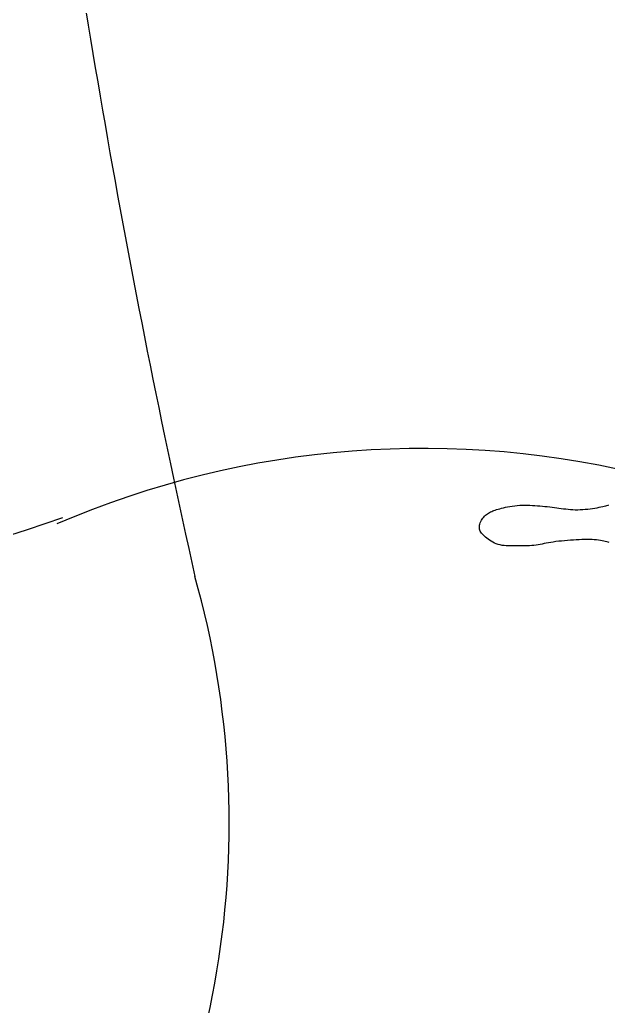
# Model space of a CAD drawing. Header units: millimetres. Extents: x -37 to 8970, y -2 to 4773.
# Drawn here: x 8317.5 to 8466.2, y 1159.4 to 1408.4 of the extents above; entities that cross this region are included whole.
import ezdxf

# ---------------------------------------------------------------- set-up
doc = ezdxf.new("R2010")
doc.units = ezdxf.units.MM

msp = doc.modelspace()

# ---------------------------------------------------------------- linework, layer by layer
at = {"color": 18, "true_color": 0x000000}
for p, q in [((8437.94, 1284.77), (8438.31, 1284.88)), ((8438.31, 1284.88), (8438.72, 1285)), ((8438.72, 1285), (8439.17, 1285.11)), ((8439.17, 1285.11), (8439.66, 1285.23)), ((8439.66, 1285.23), (8440.18, 1285.35)), ((8440.18, 1285.35), (8440.73, 1285.46)), ((8440.73, 1285.46), (8441.3, 1285.57)), ((8441.3, 1285.57), (8441.9, 1285.66)), ((8441.9, 1285.66), (8442.51, 1285.75)), ((8442.51, 1285.75), (8443.13, 1285.81)), ((8443.13, 1285.81), (8443.77, 1285.85)), ((8443.77, 1285.85), (8444.41, 1285.87)), ((8444.41, 1285.87), (8445.05, 1285.88)), ((8445.05, 1285.88), (8445.69, 1285.87)), ((8445.69, 1285.87), (8446.34, 1285.85)), ((8446.34, 1285.85), (8446.98, 1285.82)), ((8446.98, 1285.82), (8447.62, 1285.78)), ((8447.62, 1285.78), (8448.26, 1285.74)), ((8448.26, 1285.74), (8448.89, 1285.69)), ((8448.89, 1285.69), (8449.52, 1285.64)), ((8449.52, 1285.64), (8450.13, 1285.58)), ((8450.13, 1285.58), (8450.74, 1285.52)), ((8450.74, 1285.52), (8451.35, 1285.46)), ((8451.35, 1285.46), (8451.95, 1285.39)), ((8451.95, 1285.39), (8452.54, 1285.32)), ((8452.54, 1285.32), (8453.12, 1285.24)), ((8453.12, 1285.24), (8453.7, 1285.16)), ((8453.7, 1285.16), (8454.28, 1285.08)), ((8454.28, 1285.08), (8454.85, 1285)), ((8454.85, 1285), (8455.43, 1284.93)), ((8455.43, 1284.93), (8456.01, 1284.86)), ((8456.01, 1284.86), (8456.59, 1284.81)), ((8459.7, 1284.81), (8460.34, 1284.86)), ((8460.34, 1284.86), (8460.97, 1284.92)), ((8460.97, 1284.92), (8461.59, 1284.99)), ((8461.59, 1284.99), (8462.19, 1285.07)), ((8462.19, 1285.07), (8462.76, 1285.16)), ((8462.76, 1285.16), (8463.31, 1285.25)), ((8463.31, 1285.25), (8463.82, 1285.35)), ((8463.82, 1285.35), (8464.3, 1285.44)), ((8464.3, 1285.44), (8464.74, 1285.54)), ((8464.74, 1285.54), (8465.14, 1285.63)), ((8465.14, 1285.63), (8465.51, 1285.73)), ((8465.51, 1285.73), (8465.83, 1285.82)), ((8465.83, 1285.82), (8466.1, 1285.9)), ((8466.1, 1285.9), (8466.33, 1285.98)), ((8434.11, 1282.08), (8434.29, 1282.37)), ((8434.29, 1282.37), (8434.48, 1282.64)), ((8434.48, 1282.64), (8434.69, 1282.89)), ((8434.69, 1282.89), (8434.92, 1283.13)), ((8434.92, 1283.13), (8435.15, 1283.34)), ((8435.15, 1283.34), (8435.4, 1283.54)), ((8435.4, 1283.54), (8435.66, 1283.72)), ((8435.66, 1283.72), (8435.91, 1283.89)), ((8435.91, 1283.89), (8436.18, 1284.04)), ((8436.18, 1284.04), (8436.44, 1284.18)), ((8436.44, 1284.18), (8436.71, 1284.31)), ((8436.71, 1284.31), (8436.99, 1284.44)), ((8436.99, 1284.44), (8437.28, 1284.55)), ((8437.28, 1284.55), (8437.6, 1284.66)), ((8437.6, 1284.66), (8437.94, 1284.77)), ((8456.59, 1284.81), (8457.19, 1284.77)), ((8457.19, 1284.77), (8457.8, 1284.75)), ((8457.8, 1284.75), (8458.43, 1284.75)), ((8458.43, 1284.75), (8459.06, 1284.77)), ((8459.06, 1284.77), (8459.7, 1284.81)), ((8433.62, 1280.48), (8433.66, 1280.8)), ((8433.62, 1280.16), (8433.62, 1280.48)), ((8433.65, 1279.86), (8433.62, 1280.16)), ((8433.72, 1279.58), (8433.65, 1279.86)), ((8433.66, 1280.8), (8433.73, 1281.12)), ((8433.73, 1281.12), (8433.83, 1281.45)), ((8433.83, 1281.45), (8433.96, 1281.77)), ((8433.96, 1281.77), (8434.11, 1282.08)), ((8433.83, 1279.32), (8433.72, 1279.58)), ((8433.98, 1279.06), (8433.83, 1279.32)), ((8434.15, 1278.81), (8433.98, 1279.06)), ((8434.37, 1278.57), (8434.15, 1278.81)), ((8434.61, 1278.33), (8434.37, 1278.57)), ((8434.88, 1278.08), (8434.61, 1278.33)), ((8435.17, 1277.83), (8434.88, 1278.08)), ((8435.49, 1277.57), (8435.17, 1277.83)), ((8435.83, 1277.31), (8435.49, 1277.57)), ((8436.19, 1277.04), (8435.83, 1277.31)), ((8436.58, 1276.79), (8436.19, 1277.04)), ((8436.99, 1276.55), (8436.58, 1276.79)), ((8437.42, 1276.33), (8436.99, 1276.55)), ((8437.86, 1276.14), (8437.42, 1276.33)), ((8438.33, 1275.97), (8437.86, 1276.14)), ((8438.82, 1275.85), (8438.33, 1275.97)), ((8439.32, 1275.75), (8438.82, 1275.85)), ((8439.84, 1275.69), (8439.32, 1275.75)), ((8440.38, 1275.65), (8439.84, 1275.69)), ((8440.93, 1275.63), (8440.38, 1275.65)), ((8441.49, 1275.61), (8440.93, 1275.63)), ((8442.07, 1275.61), (8441.49, 1275.61)), ((8442.66, 1275.61), (8442.07, 1275.61)), ((8443.26, 1275.61), (8442.66, 1275.61)), ((8443.87, 1275.61), (8443.26, 1275.61)), ((8444.47, 1275.61), (8443.87, 1275.61)), ((8445.08, 1275.62), (8444.47, 1275.61)), ((8445.68, 1275.63), (8445.08, 1275.62)), ((8446.27, 1275.65), (8445.68, 1275.63)), ((8446.84, 1275.69), (8446.27, 1275.65)), ((8447.39, 1275.74), (8446.84, 1275.69)), ((8447.92, 1275.8), (8447.39, 1275.74)), ((8448.43, 1275.88), (8447.92, 1275.8)), ((8448.94, 1275.97), (8448.43, 1275.88)), ((8449.44, 1276.07), (8448.94, 1275.97)), ((8449.95, 1276.18), (8449.44, 1276.07)), ((8450.49, 1276.28), (8449.95, 1276.18)), ((8451.04, 1276.39), (8450.49, 1276.28)), ((8451.64, 1276.49), (8451.04, 1276.39)), ((8452.27, 1276.59), (8451.64, 1276.49)), ((8452.94, 1276.68), (8452.27, 1276.59)), ((8453.64, 1276.76), (8452.94, 1276.68)), ((8454.36, 1276.84), (8453.64, 1276.76)), ((8455.1, 1276.91), (8454.36, 1276.84)), ((8455.85, 1276.98), (8455.1, 1276.91)), ((8456.59, 1277.03), (8455.85, 1276.98)), ((8457.34, 1277.08), (8456.59, 1277.03)), ((8458.07, 1277.13), (8457.34, 1277.08)), ((8458.79, 1277.16), (8458.07, 1277.13)), ((8459.49, 1277.19), (8458.79, 1277.16)), ((8460.17, 1277.21), (8459.49, 1277.19)), ((8460.83, 1277.22), (8460.17, 1277.21)), ((8461.46, 1277.21), (8460.83, 1277.22)), ((8462.06, 1277.19), (8461.46, 1277.21)), ((8462.63, 1277.16), (8462.06, 1277.19)), ((8463.17, 1277.11), (8462.63, 1277.16)), ((8463.68, 1277.04), (8463.17, 1277.11)), ((8464.15, 1276.97), (8463.68, 1277.04)), ((8464.6, 1276.89), (8464.15, 1276.97)), ((8465.01, 1276.81), (8464.6, 1276.89)), ((8465.4, 1276.72), (8465.01, 1276.81)), ((8465.76, 1276.63), (8465.4, 1276.72)), ((8466.1, 1276.54), (8465.76, 1276.63)), ((8466.41, 1276.46), (8466.1, 1276.54))]:
    msp.add_line(p, q, dxfattribs=at)
for centre, major_axis, start_param, end_param in [((10700.36, 1793.05), (1694.83, 1694.83), 2.480016, 2.577096), ((8419.4, 1066.09), (-165.55, 165.55), -1.038261, -0.379146), ((8214.64, 1596.41), (-235.88, 235.88), 2.253987, 2.7041), ((8142.33, 1205.72), (-161.26, 161.26), 3.321461, 4.203066)]:
    msp.add_ellipse(centre, major_axis=major_axis, ratio=1, start_param=start_param, end_param=end_param, dxfattribs=at)

doc.saveas('drawing.dxf')
